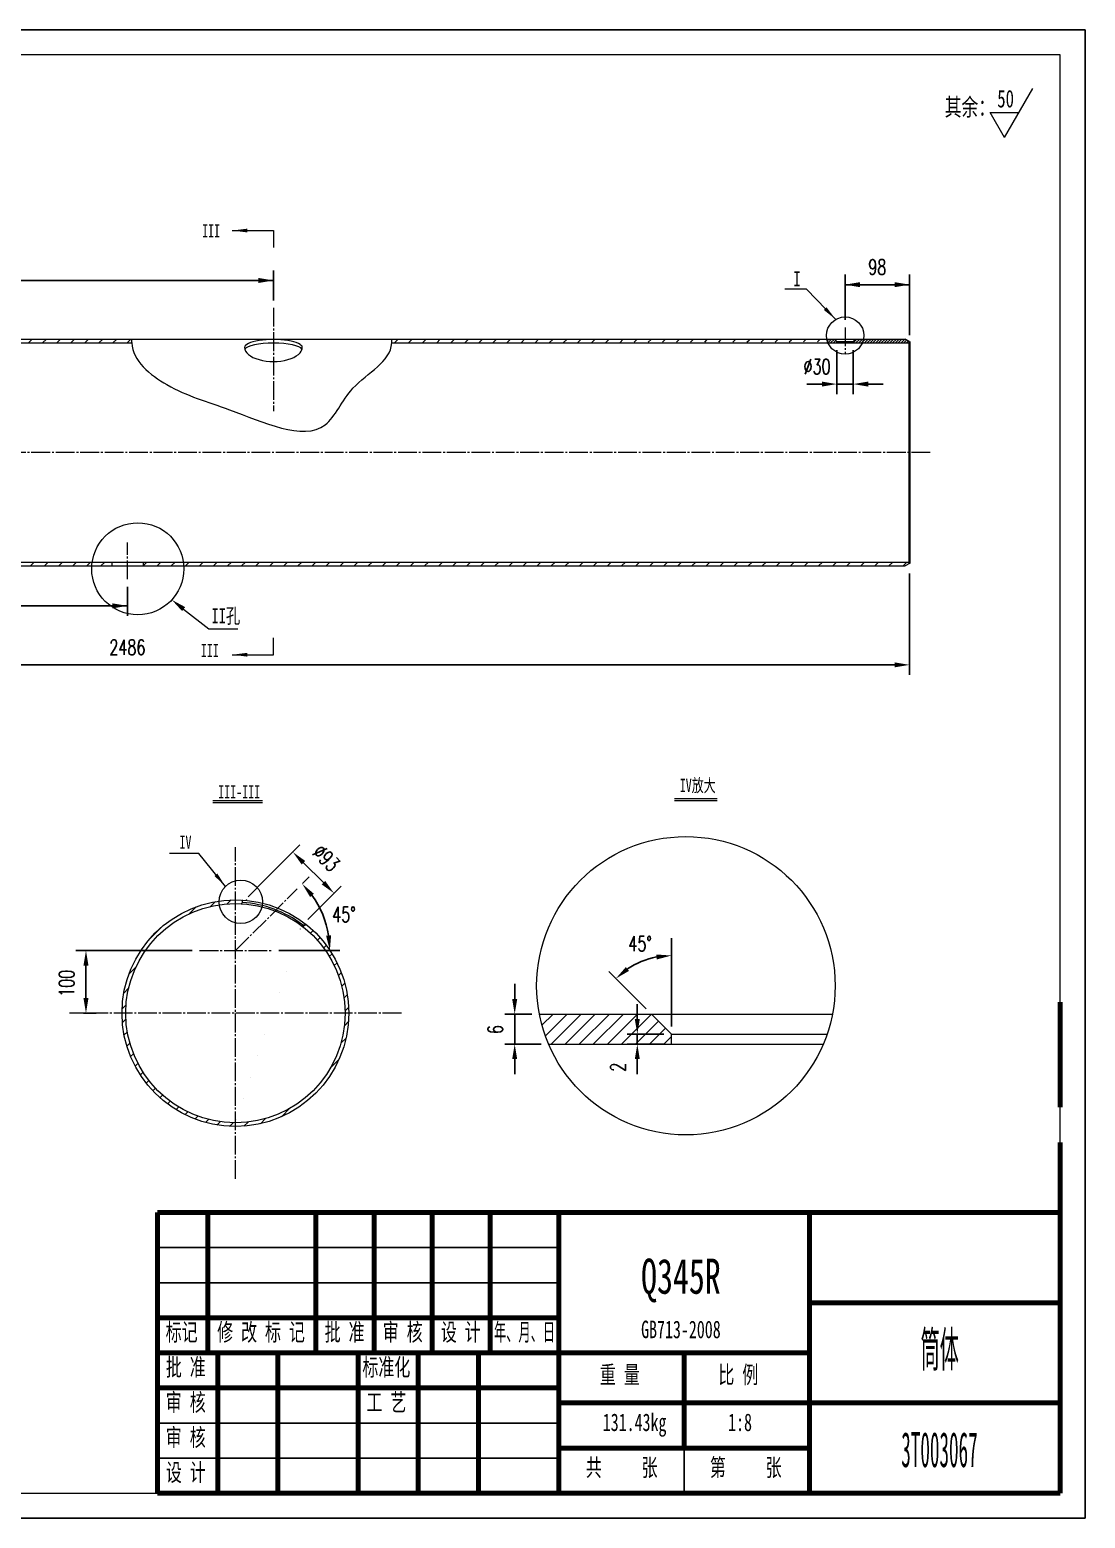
# Model space of a CAD drawing. Header units: millimetres. Extents: x 0 to 3360, y 0 to 2376.
# Drawn here: x 1676 to 3360, y 0 to 2376 of the extents above; entities that cross this region are included whole.
import ezdxf

# ---------------------------------------------------------------- set-up
doc = ezdxf.new("R2010")
doc.units = ezdxf.units.MM
doc.header["$PDSIZE"] = -3
doc.linetypes.add('EB_DASH', pattern=[6, 3, -3])
doc.linetypes.add('EB_DASHDOT', pattern=[39, 30, -3, 3, -3])
doc.layers.get('Defpoints').update_dxf_attribs({"lineweight": 0})
for name, color, linetype, lineweight in [('CEN', 1, 'EB_DASHDOT', 15), ('中心线', 1, 'EB_DASHDOT', 9), ('尺寸线', 4, 'Continuous', 9), ('标注线', 4, 'Continuous', 5), ('点划线', 1, 'EB_DASHDOT', 5), ('粗线', 7, 'Continuous', 15), ('虚线', 2, 'EB_DASH', 5)]:
    doc.layers.add(name, color=color, linetype=linetype, lineweight=lineweight)
doc.styles.get("Standard").update_dxf_attribs({"font": 'romans.shx', "width": 0.7, "bigfont": 'gbcbig.shx'})
doc.styles.add('TextStyle1', font='', dxfattribs={"width": 0.510669})
doc.styles.add('UserTxtStyle4', font='', dxfattribs={"width": 0.667})
doc.styles.add('UserTxtStyle5', font='', dxfattribs={"width": 0.4})
doc.styles.add('UserTxtStyle6', font='', dxfattribs={"width": 0.7})
doc.styles.add('标准', font='', dxfattribs={"width": 0.667})
doc.styles.get('TextStyle1').set_extended_font_data('宋体')
doc.styles.get('UserTxtStyle4').set_extended_font_data('宋体')
doc.styles.get('UserTxtStyle5').set_extended_font_data('宋体')
doc.styles.get('UserTxtStyle6').set_extended_font_data('宋体')
doc.styles.get('标准').set_extended_font_data('宋体')
doc.dimstyles.new('UserStyle1', dxfattribs={"dimscale": 8, "dimtxt": 3, "dimasz": 3, "dimexe": 2, "dimexo": 1.5, "dimgap": 2, "dimtad": 1, "dimdec": 1, "dimzin": 12, "dimdsep": 46, "dimtxsty": 'Standard', "dimcen": 0, "dimdle": 6, "dimclrd": 256, "dimclre": 256, "dimclrt": 256, "dimadec": 1, "dimazin": 3, "dimtfac": 1, "dimtdec": 1, "dimtmove": 1, "dimatfit": 3, "dimfxl": 0, "dimtolj": 1, "dimarcsym": 0})
doc.dimstyles.new('副本标准', dxfattribs={"dimscale": 8, "dimtxt": 3, "dimasz": 3, "dimexe": 2, "dimexo": 1.5, "dimgap": 1, "dimtad": 1, "dimtih": 1, "dimtoh": 1, "dimdec": 1, "dimzin": 12, "dimdsep": 46, "dimtxsty": 'Standard', "dimcen": 0, "dimdle": 6, "dimclrd": 256, "dimclre": 256, "dimclrt": 256, "dimadec": 1, "dimazin": 3, "dimtfac": 1, "dimtdec": 1, "dimtmove": 1, "dimatfit": 0, "dimfxl": 0, "dimtolj": 1, "dimarcsym": 0})
doc.dimstyles.new('标准', dxfattribs={"dimscale": 8, "dimtxt": 3, "dimasz": 3, "dimexe": 2, "dimexo": 1.5, "dimgap": 2, "dimtad": 1, "dimdec": 1, "dimzin": 12, "dimdsep": 46, "dimtxsty": 'Standard', "dimcen": 0, "dimdle": 6, "dimclrd": 256, "dimclre": 256, "dimclrt": 256, "dimadec": 1, "dimazin": 3, "dimtfac": 1, "dimtdec": 1, "dimtmove": 1, "dimatfit": 0, "dimfxl": 0, "dimtolj": 1, "dimarcsym": 0})
pattern_1 = [(45, (0, 0), (-11.22532, 11.22532), [])]

# ---------------------------------------------------------------- blocks, each defined once
blk = doc.blocks.new('CAXBLOCK0')
at = {"layer": '粗线', "color": 0, "linetype": 'Continuous', "lineweight": 70}
for p, q in [((1440, 0), (1440, 112)), ((1440, 112), (1440, 0))]:
    blk.add_line(p, q, dxfattribs=at)
blk = doc.blocks.new('*X4')
at = {"layer": '尺寸线', "linetype": 'ByBlock', "lineweight": -2}
for points in [[(1761.8, 882.1), (1769.8, 882.1), (1765.8, 906.1)], [(1761.8, 830.2), (1769.8, 830.2), (1765.8, 806.2)]]:
    blk.add_hatch(color=256, dxfattribs=at).paths.add_polyline_path(points, flags=0)
for p, q in [((1935.1, 906.1), (1749.8, 906.1)), ((1765.8, 830.2), (1765.8, 882.1)), ((1761.7, 806.2), (1781.8, 806.2))]:
    blk.add_line(p, q, dxfattribs=at)
at = {"layer": '尺寸线', "linetype": 'ByBlock', "lineweight": -2, "insert": (1722.8, 832.2), "char_height": 24, "width": 57.6, "attachment_point": 1, "rotation": 90}
blk.add_mtext('100', dxfattribs=at)
blk = doc.blocks.new('*X6')
at = {"layer": '尺寸线', "linetype": 'ByBlock'}
for points in [[(583.9, 1975.8), (607.9, 1971.8), (607.9, 1979.8)], [(2064.9, 1975.8), (2040.9, 1971.8), (2040.9, 1979.8)]]:
    blk.add_hatch(color=256, dxfattribs=at).paths.add_polyline_path(points, flags=0)
at = {"layer": '尺寸线', "linetype": 'ByBlock', "lineweight": -2}
for p, q in [((583.9, 1894.3), (583.9, 1991.8)), ((583.9, 1975.8), (2064.9, 1975.8)), ((2064.9, 1944.1), (2064.9, 1991.8)), ((583.9, 1882.3), (583.9, 1882.3))]:
    blk.add_line(p, q, dxfattribs=at)
at = {"layer": '尺寸线', "linetype": 'ByBlock', "lineweight": 9, "insert": (1324.4, 2003.8), "char_height": 24, "width": 79.2, "attachment_point": 5}
blk.add_mtext('1579', dxfattribs=at)
blk = doc.blocks.new('*X7')
at = {"layer": '尺寸线', "linetype": 'ByBlock'}
for points in [[(583.9, 1456.4), (607.9, 1452.4), (607.9, 1460.4)], [(1831.9, 1456.4), (1807.9, 1452.4), (1807.9, 1460.4)]]:
    blk.add_hatch(color=256, dxfattribs=at).paths.add_polyline_path(points, flags=0)
at = {"layer": '尺寸线', "linetype": 'ByBlock', "lineweight": -2}
for p, q in [((583.9, 1520.3), (583.9, 1520.3)), ((583.9, 1508.3), (583.9, 1440.4)), ((1831.9, 1487), (1831.9, 1440.4)), ((583.9, 1456.4), (1831.9, 1456.4))]:
    blk.add_line(p, q, dxfattribs=at)
at = {"layer": '尺寸线', "linetype": 'ByBlock', "lineweight": 9, "insert": (1207.9, 1484.4), "char_height": 24, "width": 79.2, "attachment_point": 5}
blk.add_mtext('1243', dxfattribs=at)
blk = doc.blocks.new('*X8')
at = {"layer": '尺寸线', "linetype": 'ByBlock'}
for points in [[(583.9, 1362.2), (607.9, 1358.2), (607.9, 1366.2)], [(3079.8, 1362.2), (3055.8, 1358.2), (3055.8, 1366.2)]]:
    blk.add_hatch(color=256, dxfattribs=at).paths.add_polyline_path(points, flags=0)
at = {"layer": '尺寸线', "linetype": 'ByBlock', "lineweight": -2}
for p, q in [((583.9, 1508.3), (583.9, 1346.2)), ((3079.8, 1508.3), (3079.8, 1346.2)), ((607.9, 1362.2), (3055.8, 1362.2))]:
    blk.add_line(p, q, dxfattribs=at)
at = {"layer": '尺寸线', "linetype": 'ByBlock', "lineweight": 9, "insert": (1831.9, 1390.2), "char_height": 24, "width": 88.8, "attachment_point": 5}
blk.add_mtext('2486', dxfattribs=at)
blk = doc.blocks.new('*X9')
at = {"layer": '尺寸线', "linetype": 'ByBlock'}
for points in [[(2110.8, 1012.6), (2129.4, 996.9), (2123.3, 991.7)], [(2154.9, 906.1), (2149, 929.7), (2156.9, 930.4)]]:
    blk.add_hatch(color=256, dxfattribs=at).paths.add_polyline_path(points, flags=0)
at = {"layer": '尺寸线', "linetype": 'ByBlock', "lineweight": -2}
for p, q in [((2111.3, 1013.1), (2122.1, 1023.9)), ((2073.5, 906.1), (2170.9, 906.1))]:
    blk.add_line(p, q, dxfattribs=at)
blk.add_arc((2004.3, 906.1), 150.6, 9.1418, 35.8582, dxfattribs=at)
at = {"layer": '尺寸线', "linetype": 'ByBlock', "lineweight": 9, "insert": (2177.4, 963.7), "char_height": 24, "width": 55.2, "attachment_point": 5}
blk.add_mtext('45%%D', dxfattribs=at)
blk = doc.blocks.new('CAXBLOCK4')
at = {"layer": '尺寸线', "linetype": 'Continuous', "lineweight": 9}
blk.add_hatch(color=256, dxfattribs=at).paths.add_polyline_path([(21.4, -11.6), (0, 0), (16.4, -17.9)], flags=0)
for p, q in [((18.9, -14.8), (59, -46.2)), ((59, -46.2), (105.2, -46.2))]:
    blk.add_line(p, q, dxfattribs=at)
blk = doc.blocks.new('*X15')
at = {"layer": '尺寸线', "linetype": 'ByBlock', "lineweight": -2}
for points in [[(2109.9, 1043.6), (2115.6, 1049.2), (2095.8, 1063.4)], [(2141.8, 1011.8), (2147.4, 1017.4), (2161.6, 997.6)]]:
    blk.add_hatch(color=256, dxfattribs=at).paths.add_polyline_path(points, flags=0)
for p, q in [((2054, 1021.5), (2107.1, 1074.7)), ((2144.6, 1014.6), (2112.8, 1046.4)), ((2119.7, 955.8), (2172.9, 1008.9))]:
    blk.add_line(p, q, dxfattribs=at)
at = {"layer": '尺寸线', "linetype": 'ByBlock', "lineweight": -2, "insert": (2142.4, 1077.6), "char_height": 24, "width": 84.853, "attachment_point": 1, "rotation": 315}
blk.add_mtext('%%C93', dxfattribs=at)
blk = doc.blocks.new('*X24')
at = {"layer": '尺寸线', "linetype": 'ByBlock'}
for points in [[(2976.8, 1969.1), (3000.8, 1973.1), (3000.8, 1965.1)], [(3079.8, 1969.1), (3055.8, 1973.1), (3055.8, 1965.1)]]:
    blk.add_hatch(color=256, dxfattribs=at).paths.add_polyline_path(points, flags=0)
at = {"layer": '尺寸线', "linetype": 'ByBlock', "lineweight": -2}
for p, q in [((2976.8, 1912.9), (2976.8, 1985.1)), ((3079.8, 1888.3), (3079.8, 1985.1)), ((3079.8, 1969.1), (2976.8, 1969.1)), ((3079.8, 1876.3), (3079.8, 1876.3))]:
    blk.add_line(p, q, dxfattribs=at)
at = {"layer": '尺寸线', "linetype": 'ByBlock', "insert": (3028.3, 1997.1), "char_height": 24, "width": 40.8, "attachment_point": 5}
blk.add_mtext('98', dxfattribs=at)
blk = doc.blocks.new('*X25')
at = {"layer": '尺寸线', "linetype": 'Continuous'}
blk.add_hatch(color=256, dxfattribs=at).paths.add_polyline_path([(2962, 1913.6), (2943.1, 1928.7), (2947.4, 1932.9)], flags=0)
for p, q in [((2915.1, 1961.9), (2880.8, 1961.9)), ((2962, 1913.6), (2915.1, 1961.9))]:
    blk.add_line(p, q, dxfattribs=at)
at = {"layer": '尺寸线'}
blk.add_line((2880.8, 1961.9), (2880.8, 1961.9), dxfattribs=at)
blk = doc.blocks.new('*X26')
at = {"layer": '尺寸线', "linetype": 'Continuous'}
blk.add_hatch(color=256, dxfattribs=at).paths.add_polyline_path([(1988.3, 1008.6), (1970.8, 1025.3), (1975.4, 1029.1)], flags=0)
for p, q in [((1945.6, 1060.9), (1898.9, 1060.9)), ((1988.3, 1008.6), (1945.6, 1060.9))]:
    blk.add_line(p, q, dxfattribs=at)
at = {"layer": '尺寸线'}
blk.add_line((1898.9, 1060.9), (1898.9, 1060.9), dxfattribs=at)
blk = doc.blocks.new('*X27')
at = {"layer": '尺寸线', "linetype": 'ByBlock', "lineweight": -2}
for points in [[(2453.8, 828.8), (2445.8, 828.8), (2449.8, 804.8)], [(2453.8, 732.8), (2445.8, 732.8), (2449.8, 756.8)]]:
    blk.add_hatch(color=256, dxfattribs=at).paths.add_polyline_path(points, flags=0)
for p, q in [((2449.8, 828.8), (2449.8, 852.8)), ((2477.2, 804.8), (2433.8, 804.8)), ((2449.8, 804.8), (2449.8, 756.8)), ((2491.8, 756.8), (2433.8, 756.8)), ((2449.8, 708.8), (2449.8, 732.8))]:
    blk.add_line(p, q, dxfattribs=at)
at = {"layer": '尺寸线', "linetype": 'ByBlock', "lineweight": -2, "insert": (2406.8, 772.8), "char_height": 24, "width": 48, "attachment_point": 1, "rotation": 90}
blk.add_mtext('6', dxfattribs=at)
blk = doc.blocks.new('*X28')
at = {"layer": '尺寸线', "linetype": 'ByBlock', "lineweight": -2}
for points in [[(2649.4, 796.8), (2641.4, 796.8), (2645.4, 772.8)], [(2649.4, 732.8), (2641.4, 732.8), (2645.4, 756.8)]]:
    blk.add_hatch(color=256, dxfattribs=at).paths.add_polyline_path(points, flags=0)
for p, q in [((2645.4, 796.8), (2645.4, 820.8)), ((2687.8, 772.8), (2629.4, 772.8)), ((2645.4, 772.8), (2645.4, 756.8)), ((2687.8, 756.8), (2629.4, 756.8)), ((2645.4, 708.8), (2645.4, 732.8))]:
    blk.add_line(p, q, dxfattribs=at)
at = {"layer": '尺寸线', "linetype": 'ByBlock', "lineweight": -2, "insert": (2602.4, 712.8), "char_height": 24, "width": 48, "attachment_point": 1, "rotation": 90}
blk.add_mtext('2', dxfattribs=at)
blk = doc.blocks.new('*X29')
at = {"layer": '尺寸线', "linetype": 'ByBlock'}
for points in [[(2611.1, 861.5), (2627.1, 879.8), (2632.2, 873.7)], [(2699.8, 898.2), (2676.3, 891.9), (2675.5, 899.9)]]:
    blk.add_hatch(color=256, dxfattribs=at).paths.add_polyline_path(points, flags=0)
at = {"layer": '尺寸线', "linetype": 'ByBlock', "lineweight": -2}
for p, q in [((2699.8, 784.8), (2699.8, 926.2)), ((2659.3, 813.3), (2599.8, 872.8))]:
    blk.add_line(p, q, dxfattribs=at)
blk.add_arc((2699.8, 772.8), 125.4, 100.9817, 124.0183, dxfattribs=at)
at = {"layer": '尺寸线', "linetype": 'ByBlock', "lineweight": 9, "insert": (2649.9, 917), "char_height": 24, "width": 55.2, "attachment_point": 5}
blk.add_mtext('45%%D', dxfattribs=at)
blk = doc.blocks.new('*X30')
at = {"layer": '尺寸线', "linetype": 'Continuous'}
blk.add_hatch(color=256, dxfattribs=at).paths.add_polyline_path([(1999.2, 1378.4), (2023.2, 1381.4), (2023.2, 1375.4)], flags=0)
for p, q in [((2064.9, 1378.4), (2064.9, 1405.6)), ((1999.2, 1378.4), (2064.9, 1378.4))]:
    blk.add_line(p, q, dxfattribs=at)
at = {"layer": '尺寸线'}
blk.add_line((2064.9, 1405.6), (2064.9, 1405.6), dxfattribs=at)
blk = doc.blocks.new('*X31')
at = {"layer": '尺寸线', "linetype": 'Continuous'}
blk.add_hatch(color=256, dxfattribs=at).paths.add_polyline_path([(1999.2, 2055.5), (2023.2, 2058.5), (2023.2, 2052.5)], flags=0)
for p, q in [((1999.2, 2055.5), (2064.9, 2055.5)), ((2064.9, 2055.5), (2064.9, 2028.2))]:
    blk.add_line(p, q, dxfattribs=at)
at = {"layer": '尺寸线'}
blk.add_line((2064.9, 2028.2), (2064.9, 2028.2), dxfattribs=at)
blk = doc.blocks.new('*X33')
at = {"layer": '尺寸线', "linetype": 'ByBlock'}
for points in [[(2963.8, 1810.4), (2939.8, 1806.4), (2939.8, 1814.4)], [(2989.8, 1810.4), (3013.8, 1806.4), (3013.8, 1814.4)]]:
    blk.add_hatch(color=256, dxfattribs=at).paths.add_polyline_path(points, flags=0)
at = {"layer": '尺寸线', "linetype": 'ByBlock', "lineweight": -2}
for p, q in [((2963.8, 1876.3), (2963.8, 1876.3)), ((2963.8, 1864.3), (2963.8, 1794.4)), ((2989.8, 1864.3), (2989.8, 1794.4)), ((2939.8, 1810.4), (2915.8, 1810.4)), ((2963.8, 1810.4), (2989.8, 1810.4)), ((3037.8, 1810.4), (3013.8, 1810.4))]:
    blk.add_line(p, q, dxfattribs=at)
at = {"layer": '尺寸线', "linetype": 'ByBlock', "insert": (2932.2, 1838.4), "char_height": 24, "width": 72, "attachment_point": 5}
blk.add_mtext('%%C30', dxfattribs=at)

msp = doc.modelspace()

# ---------------------------------------------------------------- hatches: boundary and pattern name
at = {"layer": '尺寸线'}
h = msp.add_hatch(dxfattribs=at)
h.set_pattern_fill('ANSI31', color=256, style=0, pattern_type=0)
h.set_pattern_definition(pattern_1)
edge = h.paths.add_edge_path(flags=0)
edge.add_line((825.59, 1876.27), (1838.73, 1876.27))
edge.add_spline(control_points=[(1838.73, 1876.27), (1838.64, 1878.25), (1838.68, 1880.26), (1838.73, 1882.27)], knot_values=[0, 0, 0, 0, 6.0010911, 6.0010911, 6.0010911, 6.0010911], weights=[1, 1, 1, 1], degree=3, periodic=0)
edge.add_line((1838.73, 1882.27), (825.59, 1882.27))
edge.add_line((825.59, 1882.27), (716.08, 1882.27))
edge.add_arc((686.86, 1887.92), 29.76, 336.95155, 349.05379, ccw=False)
edge.add_line((714.25, 1876.27), (825.59, 1876.27))
h = msp.add_hatch(dxfattribs=at)
h.set_pattern_fill('ANSI31', color=256, style=0, pattern_type=0)
h.set_pattern_definition(pattern_1)
edge = h.paths.add_edge_path(flags=0)
edge.add_arc((2977.04, 1887.92), 29.76, 193.33333, 200, ccw=False)
edge.add_line((2948.08, 1881.05), (2253.93, 1882.27))
edge.add_line((2253.93, 1882.27), (2253.62, 1876.27))
edge.add_line((2253.62, 1876.27), (2949.08, 1877.74))
h = msp.add_hatch(dxfattribs=at)
h.set_pattern_fill('ANSI31', color=256, style=0, pattern_type=0)
edge = h.paths.add_edge_path(flags=0)
edge.add_line((2963.85, 1876.27), (2963.85, 1878.27))
edge.add_line((2963.85, 1878.27), (2959.85, 1882.27))
edge.add_line((2959.85, 1882.27), (2947.82, 1882.26))
edge.add_arc((2977.04, 1887.92), 29.76, 190.96342, 203.08954)
edge.add_line((2949.66, 1876.25), (2963.85, 1876.27))
edge = h.paths.add_edge_path(flags=0)
edge.add_line((3079.85, 1876.27), (3079.85, 1878.27))
edge.add_line((3079.85, 1878.27), (3072.92, 1882.27))
edge.add_line((3072.92, 1882.27), (3006.26, 1882.26))
edge.add_arc((2977.04, 1887.92), 29.76, 336.91046, 349.03658, ccw=False)
edge.add_line((3004.41, 1876.25), (3079.85, 1876.27))
edge = h.paths.add_edge_path(flags=0)
edge.add_arc((2977.04, 1887.92), 29.76, 336.91046, 349.03658)
edge.add_line((3006.26, 1882.26), (2993.85, 1882.27))
edge.add_line((2993.85, 1882.27), (2989.85, 1878.27))
edge.add_line((2989.85, 1878.27), (2989.85, 1876.27))
edge.add_line((2989.85, 1876.27), (3004.41, 1876.25))
h = msp.add_hatch(dxfattribs=at)
h.set_pattern_fill('ANSI31', color=256, style=0, pattern_type=0)
h.set_pattern_definition(pattern_1)
edge = h.paths.add_edge_path(flags=0)
edge.add_line((590.79, 1520.27), (1775.16, 1520.27))
edge.add_arc((1848.47, 1515.56), 73.47, 171.65102, 176.32168, ccw=False)
edge.add_line((1775.79, 1526.22), (583.86, 1524.27))
edge.add_line((583.86, 1524.27), (590.79, 1520.27))
edge = h.paths.add_edge_path(flags=0)
edge.add_line((1806.86, 1520.27), (1806.86, 1526.27))
edge.add_line((1806.86, 1526.27), (1775.79, 1526.28))
edge.add_arc((1848.47, 1515.56), 73.47, 171.61107, 176.32206)
edge.add_line((1775.16, 1520.27), (1806.86, 1520.27))
h = msp.add_hatch(dxfattribs=at)
h.set_pattern_fill('ANSI31', color=256, style=0, pattern_type=0)
h.set_pattern_definition(pattern_1)
edge = h.paths.add_edge_path(flags=0)
edge.add_line((3072.92, 1520.27), (3079.85, 1524.27))
edge.add_line((3079.85, 1524.27), (3079.85, 1526.27))
edge.add_line((3079.85, 1526.27), (1921.16, 1526.27))
edge.add_arc((1848.47, 1515.56), 73.47, 3.67521, 8.38191, ccw=False)
edge.add_line((1921.79, 1520.27), (3072.92, 1520.27))
edge = h.paths.add_edge_path(flags=0)
edge.add_arc((1848.47, 1515.56), 73.47, 3.67794, 8.38893)
edge.add_line((1921.15, 1526.28), (1856.86, 1526.27))
edge.add_line((1856.86, 1526.27), (1856.86, 1520.27))
edge.add_line((1856.86, 1520.27), (1921.79, 1520.27))
h = msp.add_hatch(dxfattribs=at)
h.set_pattern_fill('ANSI31', color=256, style=0, pattern_type=0)
h.set_pattern_definition(pattern_1)
edge = h.paths.add_edge_path(flags=0)
edge.add_arc((2004.29, 806.25), 181, 270, 411.19369)
edge.add_line((2117.72, 947.3), (2111.23, 947.29))
edge.add_line((2111.23, 947.29), (2109.79, 945.88))
edge.add_arc((2004.29, 806.25), 175, -90, 52.92749, ccw=False)
edge.add_line((2004.29, 631.25), (2004.29, 625.25))
edge = h.paths.add_edge_path(flags=0)
edge.add_line((2004.29, 625.25), (2004.29, 631.25))
edge.add_arc((2004.29, 806.25), 175, 180, 270, ccw=False)
edge.add_line((1829.29, 806.25), (1823.29, 806.25))
edge.add_arc((2004.29, 806.25), 181, 180, 270)
edge = h.paths.add_edge_path(flags=0)
edge.add_arc((2004.29, 806.25), 175, 90, 180, ccw=False)
edge.add_line((2004.29, 981.25), (2004.29, 987.25))
edge.add_arc((2004.29, 806.25), 181, 90, 180)
edge.add_line((1823.29, 806.25), (1829.29, 806.25))
h = msp.add_hatch(dxfattribs=at)
h.set_pattern_fill('ANSI31', color=256, style=0, pattern_type=0)
h.set_pattern_definition(pattern_1)
edge = h.paths.add_edge_path(flags=0)
edge.add_line((2699.8, 756.81), (2699.8, 772.81))
edge.add_line((2699.8, 772.81), (2667.8, 804.81))
edge.add_line((2667.8, 804.81), (2489.17, 804.81))
edge.add_arc((2722.91, 850.01), 238.07, 190.94621, 203.07692)
edge.add_line((2503.89, 756.7), (2699.8, 756.81))

# ---------------------------------------------------------------- linework, layer by layer
at = {"layer": 'CEN', "linetype": 'EB_DASHDOT', "lineweight": 15}
msp.add_line((2976.85, 1900.94), (2976.85, 1858.33), dxfattribs=at)
at = {"layer": 'Defpoints', "linetype": 'Continuous', "lineweight": 25}
for p, q in [((0, 2376), (3360, 2376)), ((3360, 2376), (3360, 0)), ((3360, 0), (0, 0))]:
    msp.add_line(p, q, dxfattribs=at)
at = {"layer": '中心线', "linetype": 'EB_DASHDOT', "lineweight": 9}
for p, q in [((2064.86, 1932.08), (2064.86, 1767.35)), ((3112.63, 1701.27), (556.54, 1701.27)), ((1831.86, 1499.04), (1831.86, 1557.37)), ((2004.29, 541.52), (2004.29, 1070.97)), ((2004.29, 906.12), (2102.8, 1004.62)), ((1947.1, 906.12), (2061.48, 906.12)), ((2269.02, 806.25), (1739.57, 806.25))]:
    msp.add_line(p, q, dxfattribs=at)
at = {"layer": '尺寸线', "linetype": 'Continuous', "lineweight": 9}
for p, q in [((1968.41, 1145.7), (2047.68, 1145.7)), ((1968.41, 1142.5), (2047.68, 1142.5)), ((2704.67, 1148.95), (2772.89, 1148.95)), ((2704.67, 1145.75), (2772.89, 1145.75)), ((2024.52, 992.11), (2053.95, 1021.54))]:
    msp.add_line(p, q, dxfattribs=at)
for centre, radius in [((2977.04, 1887.92), 29.76), ((1848.47, 1515.56), 73.47), ((2722.91, 850.01), 238.07)]:
    msp.add_circle(centre, radius, dxfattribs=at)
at = {"layer": '尺寸线'}
msp.add_circle((2012.75, 984), 34.7, dxfattribs=at)
msp.add_open_spline([(1838.73, 1882.27), (1838.68, 1880.26), (1838.02, 1849.04), (1903.04, 1796.8), (2001.93, 1772.09), (2143.33, 1703.62), (2186.55, 1817.52), (2254.46, 1846.08), (2253.67, 1880.25), (2253.62, 1882.27)], degree=3, knots=[0, 0, 0, 0, 398.3540106, 6188.5642767, 13335.0557189, 23597.9918643, 28453.3214151, 34790.1560033, 35188.5100139, 35188.5100139, 35188.5100139, 35188.5100139], dxfattribs=at)
at = {"layer": '标注线', "linetype": 'Continuous', "lineweight": 5}
for p, q in [((3231.19, 2204.2), (3276.28, 2282.3)), ((3208.3, 2243.85), (3254.08, 2243.85)), ((3231.19, 2204.2), (3208.3, 2243.85))]:
    msp.add_line(p, q, dxfattribs=at)
at = {"layer": '点划线', "linetype": 'Continuous', "lineweight": 25}
for p, q in [((2520, 432), (1880, 432)), ((2520, 376), (1880, 376)), ((2520, 152), (1880, 152)), ((2520, 96), (1880, 96))]:
    msp.add_line(p, q, dxfattribs=at)
at = {"layer": '粗线', "linetype": 'Continuous', "lineweight": 15}
for p, q in [((3320, 2336), (200, 2336)), ((3320, 40), (3320, 2336)), ((590.79, 1882.27), (3072.92, 1882.27)), ((2963.85, 1878.27), (2959.85, 1882.27)), ((2963.85, 1876.27), (2963.85, 1878.27)), ((2963.85, 1878.27), (2989.85, 1878.27)), ((2989.85, 1878.27), (2993.85, 1882.27)), ((2989.85, 1876.27), (2989.85, 1878.27)), ((3079.85, 1878.27), (3072.92, 1882.27)), ((583.86, 1876.27), (1838.73, 1876.27)), ((2253.62, 1876.27), (3079.85, 1876.27)), ((583.86, 1526.27), (1806.86, 1526.27)), ((1806.86, 1526.27), (1806.86, 1520.27)), ((1806.86, 1526.27), (3079.85, 1526.27)), ((1856.86, 1526.27), (1856.86, 1520.27)), ((3079.85, 1524.27), (3072.92, 1520.27)), ((590.79, 1520.27), (1806.86, 1520.27)), ((1806.86, 1520.27), (3072.92, 1520.27)), ((2013.42, 981.01), (2015.32, 982.9)), ((2015.32, 982.9), (2015.32, 986.91)), ((2109.6, 945.66), (2111.23, 947.29)), ((2111.23, 947.29), (2117.82, 947.29)), ((2489.17, 804.81), (2956.65, 804.81)), ((2699.8, 772.81), (2667.8, 804.81)), ((2699.8, 756.81), (2699.8, 772.81)), ((2699.8, 772.81), (2948.11, 772.81)), ((2503.84, 756.81), (2941.97, 756.81)), ((200, 40), (3320, 40))]:
    msp.add_line(p, q, dxfattribs=at)
at = {"layer": '粗线', "linetype": 'Continuous', "lineweight": 35}
msp.add_line((3079.85, 1878.27), (3079.85, 1524.27), dxfattribs=at)
at = {"layer": '粗线', "color": 0, "linetype": 'Continuous', "lineweight": 70}
for p, q in [((3320, 768), (3320, 824)), ((3320, 712), (3320, 768)), ((3320, 656), (3320, 712))]:
    msp.add_line(p, q, dxfattribs=at)
at = {"layer": '粗线', "linetype": 'Continuous', "lineweight": 70}
for p, q in [((1880, 488), (3320, 488)), ((1880, 488), (1880, 40)), ((1960, 264), (1960, 488)), ((2132.67, 264), (2132.67, 488)), ((2225.33, 264), (2225.33, 488)), ((2318, 264), (2318, 488)), ((2410.67, 264), (2410.67, 488)), ((2520, 488), (2520, 40)), ((2920, 40), (2920, 488)), ((3320, 488), (3320, 40)), ((3320, 344), (2920, 344)), ((2520, 320), (1880, 320)), ((2920, 264), (1880, 264)), ((1976, 40), (1976, 264)), ((2072, 40), (2072, 264)), ((2200, 40), (2200, 264)), ((2296, 40), (2296, 264)), ((2392, 40), (2392, 264)), ((2720, 264), (2720, 112)), ((2520, 208), (1880, 208)), ((2920, 184), (2520, 184)), ((3320, 184), (2920, 184)), ((2920, 112), (2520, 112)), ((3320, 40), (1880, 40))]:
    msp.add_line(p, q, dxfattribs=at)
at = {"layer": '粗线', "linetype": 'Continuous', "lineweight": 15}
for radius in [181, 175]:
    msp.add_circle((2004.29, 806.25), radius, dxfattribs=at)
msp.add_arc((2004.29, 806.25), 177, 52.83185, 86.42889, dxfattribs=at)
for centre, ratio, start_param, end_param in [((2064.86, 1869.04), 0.2692846, 6.28313, 9.4248259), ((2064.86, 1869.05), 0.4926695, 3.1416189, 6.2832446), ((2064.86, 1864.42), 0.2488185, 0.1359323, 3.0056472)]:
    msp.add_ellipse(centre, major_axis=(46, 0), ratio=ratio, start_param=start_param, end_param=end_param, dxfattribs=at)
msp.add_point((2021.66, 986.41), dxfattribs=at)
at = {"layer": '虚线', "linetype": 'Continuous', "lineweight": 25}
msp.add_line((2720, 112), (2720, 40), dxfattribs=at)

# ---------------------------------------------------------------- block references
at = {"layer": '尺寸线'}
for name in ['*X31', '*X25', '*X30', '*X26']:
    msp.add_blockref(name, (0, 0), dxfattribs=at)
at = {"layer": '尺寸线', "linetype": 'Continuous', "lineweight": 9}
msp.add_blockref('CAXBLOCK4', (1902.72, 1466.01), dxfattribs=at)
at = {"layer": '粗线', "color": 0, "linetype": 'ByBlock', "lineweight": -2}
msp.add_blockref('CAXBLOCK0', (1880, 488), dxfattribs=at)

# ---------------------------------------------------------------- texts
at = {"layer": '尺寸线', "linetype": 'Continuous', "lineweight": 9, "extrusion": (0, 0, -1), "char_height": 21, "width": 52.2928, "attachment_point": 1, "text_direction": (-1, 0, 0), "style": '标准'}
for insert in [(1979.66, 2065.59), (1977.7, 1395.65)]:
    msp.add_mtext('III', dxfattribs=dict(at, insert=insert))
at = {"layer": '尺寸线', "linetype": 'Continuous', "lineweight": 25, "insert": (2894.49, 1990.54), "char_height": 24, "width": 14.9333, "attachment_point": 1, "style": 'UserTxtStyle6'}
msp.add_mtext('I', dxfattribs=at)
at = {"layer": '尺寸线', "linetype": 'Continuous', "lineweight": 9, "attachment_point": 1}
for s, insert, char_height, width, style in [('II孔', (1966.19, 1452.58), 24, 89.04, 'UserTxtStyle6'), ('III-III', (1976.86, 1169.93), 21, 131.9771, '标准'), ('IV放大', (2713.12, 1180.43), 21, 113.9236, '标准'), ('IV', (1915.04, 1089.79), 21, 35.0175, '标准')]:
    msp.add_mtext(s, dxfattribs=dict(at, insert=insert, char_height=char_height, width=width, style=style))
at = {"layer": '标注线', "linetype": 'Continuous', "lineweight": 5, "attachment_point": 1}
for s, insert, char_height, width, style in [('其余：', (3135.85, 2266.69), 28, 124.1333, 'UserTxtStyle6'), ('50', (3219.68, 2280.05), 28, 49.6533, 'UserTxtStyle6'), ('Q345R', (2651.44, 414.31), 56, 260.2189, '标准'), ('GB713-2008', (2651.44, 315.41), 28, 261.049, '标准'), ('筒体', (3097.38, 297.63), 56, 121.2089, 'UserTxtStyle5'), ('3T003067', (3066.53, 137.63), 56, 247.3956, 'UserTxtStyle5')]:
    msp.add_mtext(s, dxfattribs=dict(at, insert=insert, char_height=char_height, width=width, style=style))
at = {"layer": '粗线', "linetype": 'Continuous', "lineweight": 15, "char_height": 28, "attachment_point": 1}
for s, insert, width, style in [('标记', (1893.01, 311.18), 101.4729, 'UserTxtStyle4'), ('修 改 标 记', (1975.08, 311.18), 287.6104, 'UserTxtStyle4'), ('批 准', (2146.61, 311.18), 128.4494, 'UserTxtStyle4'), ('审 核', (2239.28, 311.18), 125.9592, 'UserTxtStyle4'), ('设 计', (2331.95, 311.18), 127.6193, 'UserTxtStyle4'), ('年、月、日', (2416.78, 311.18), 194.3041, 'TextStyle1'), ('批 准', (1893.22, 255.18), 128.4494, 'UserTxtStyle4'), ('标准化', (2206.82, 255.18), 154.8033, 'UserTxtStyle4'), ('重 量', (2585.7, 243.18), 128.4494, 'UserTxtStyle4'), ('比 例', (2774.72, 243.18), 120.564, 'UserTxtStyle4'), ('审 核', (1893.22, 199.18), 125.9592, 'UserTxtStyle4'), ('工 艺', (2213.22, 199.18), 126.7893, 'UserTxtStyle4'), ('审 核', (1893.22, 143.18), 125.9592, 'UserTxtStyle4'), ('共     张', (2563.27, 95.18), 234.9026, 'UserTxtStyle4'), ('第     张', (2761.18, 95.18), 234.6951, 'UserTxtStyle4'), ('设 计', (1893.22, 87.18), 127.6193, 'UserTxtStyle4')]:
    msp.add_mtext(s, dxfattribs=dict(at, insert=insert, width=width, style=style))
at = {"layer": '粗线', "color": 0, "linetype": 'Continuous', "lineweight": 25, "char_height": 28, "attachment_point": 1, "style": '标准'}
for s, insert, width in [('131.43kg', (2590.28, 167.18), 204.8135), ('1:8', (2790.28, 167.18), 70.5538)]:
    msp.add_mtext(s, dxfattribs=dict(at, insert=insert, width=width))

# ---------------------------------------------------------------- dimensions: what is measured, and where the dimension line sits
at = {"layer": '尺寸线', "linetype": 'Continuous', "lineweight": 9}
for base, p1, p2, angle, text, dimstyle, picture, middle in [((2064.86, 1975.77), (583.86, 1882.27), (2064.86, 1932.08), 180, '1579', 'UserStyle1', '*X6', (1324.36, 2003.77)), ((2115.6, 1083.19), (2111.23, 947.29), (2045.47, 1013.05), 135, '%%C93', '标准', '*X15', (2128.69, 1030.51)), ((1737.76, 906.12), (1749.65, 806.25), (1947.1, 906.12), 90, '100', 'UserStyle1', '*X4', (1709.76, 856.18)), ((2421.77, 756.81), (2489.17, 804.81), (2503.84, 756.81), 90, '6', 'UserStyle1', '*X27', (2393.77, 780.81)), ((2645.42, 756.81), (2699.8, 772.81), (2699.8, 756.81), 90, '2', '标准', '*X28', (2617.42, 720.81))]:
    dim = msp.add_linear_dim(base=base, p1=p1, p2=p2, angle=angle, text=text, dimstyle=dimstyle, override={"dimsah": 1, "dimtzin": 0}, dxfattribs=at)
    dim.commit()
    dim.dimension.update_dxf_attribs({"geometry": picture, "text_midpoint": middle, "dimtype": 160})
at = {"layer": '尺寸线'}
dim = msp.add_linear_dim(base=(2976.85, 1969.06), p1=(3079.85, 1876.27), p2=(2976.85, 1900.94), angle=180, text='98', dimstyle='标准', override={"dimsah": 1, "dimatfit": 3, "dimtzin": 0}, dxfattribs=at)
dim.commit()
dim.dimension.update_dxf_attribs({"geometry": '*X24', "text_midpoint": (3028.35, 1941.06), "dimtype": 160})
dim = msp.add_linear_dim(base=(2989.85, 1810.39), p1=(2963.85, 1876.27), p2=(2989.85, 1876.27), text='%%C30', dimstyle='标准', override={"dimsah": 1, "dimatfit": 3, "dimtzin": 0}, dxfattribs=at)
dim.commit()
dim.dimension.update_dxf_attribs({"geometry": '*X33', "text_midpoint": (2932.25, 1838.39), "dimtype": 160})
at = {"layer": '尺寸线', "linetype": 'Continuous', "lineweight": 9}
for base, p2, text, picture, middle in [((1831.86, 1456.44), (1831.86, 1499.04), '1243', '*X7', (1207.86, 1484.44)), ((3079.85, 1362.15), (3079.85, 1520.27), '2486', '*X8', (1831.86, 1390.15))]:
    dim = msp.add_linear_dim(base=base, p1=(583.86, 1520.27), p2=p2, text=text, dimstyle='UserStyle1', override={"dimsah": 1, "dimtzin": 0}, dxfattribs=at)
    dim.commit()
    dim.dimension.update_dxf_attribs({"geometry": picture, "text_midpoint": middle, "dimtype": 160})
dim = msp.add_angular_dim_2l(base=(2147.16, 953.69), line1=((1947.1, 906.12), (2061.48, 906.12)), line2=((2004.29, 906.12), (2102.8, 1004.62)), text='45%%D', dimstyle='副本标准', override={"dimtad": 0, "dimtih": 1, "dimtoh": 1, "dimsah": 1, "dimtzin": 12}, dxfattribs=at)
dim.commit()
dim.dimension.update_dxf_attribs({"geometry": '*X9', "text_midpoint": (2177.36, 963.74)})
dim = msp.add_angular_dim_2l(base=(2658.81, 891.33), line1=((2699.8, 756.81), (2699.8, 772.81)), line2=((2699.8, 772.81), (2667.8, 804.81)), dimstyle='副本标准', override={"dimtad": 0, "dimtih": 1, "dimtoh": 1, "dimsah": 1, "dimtzin": 12}, dxfattribs=at)
dim.commit()
dim.dimension.update_dxf_attribs({"geometry": '*X29', "text_midpoint": (2649.92, 917.03)})

doc.saveas('drawing.dxf')
